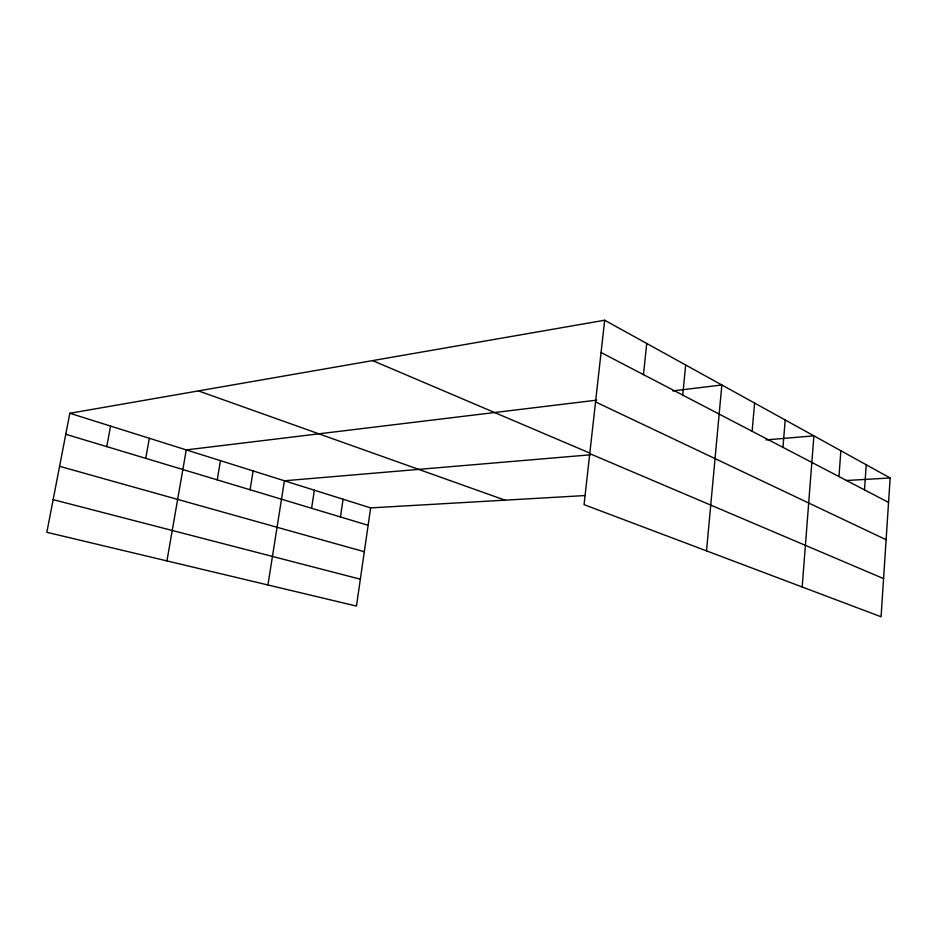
<?xml version="1.0" encoding="UTF-8"?>
<svg xmlns="http://www.w3.org/2000/svg" width="937" height="937" viewBox="0 0 937 937"><rect width="100%" height="100%" fill="white"/><g stroke="black" fill="none" stroke-linecap="round" stroke-linejoin="round"><path stroke-width="1.41" d="M604.681 320.231L890.15 477.975L881.073 616.769L584.056 504.645L604.681 320.231L69.83 413.276L46.85 532.298L356.458 606.075L370.642 507.901L584.641 495.579M864.488 489.875L866.233 464.764M838.966 476.57L840.864 450.744M802.177 586.984L813.902 435.846L765.916 439.921M782.945 447.359L785.206 419.987M752.13 431.278L754.59 403.062M706.51 550.874L721.853 384.978L672.766 390.928M682.722 395.086L685.685 364.985M643.473 374.613L646.729 343.469M340.447 516.955L343.083 499.234M311.599 508.264L314.375 490.203M267.935 584.981L284.415 480.775L590.404 454.808M250.074 489.758L253.142 470.936M217.22 479.861L220.464 460.664M166.938 560.912L186.264 449.901L596.74 400.146M145.727 458.357L149.346 438.293M106.759 446.621L110.578 426.101M845.912 480.529L890.15 477.975M53.163 499.632L360.347 579.195M59.593 466.31L364.306 551.729M65.777 434.288L368.124 525.282M69.83 413.276L370.642 507.901M198.433 390.905L505.031 500.159M589.76 453.649L883.568 578.597M372.633 360.604L589.42 452.911M595.545 401.926L886.109 539.724M601.074 352.511L888.545 502.419"/></g></svg>
